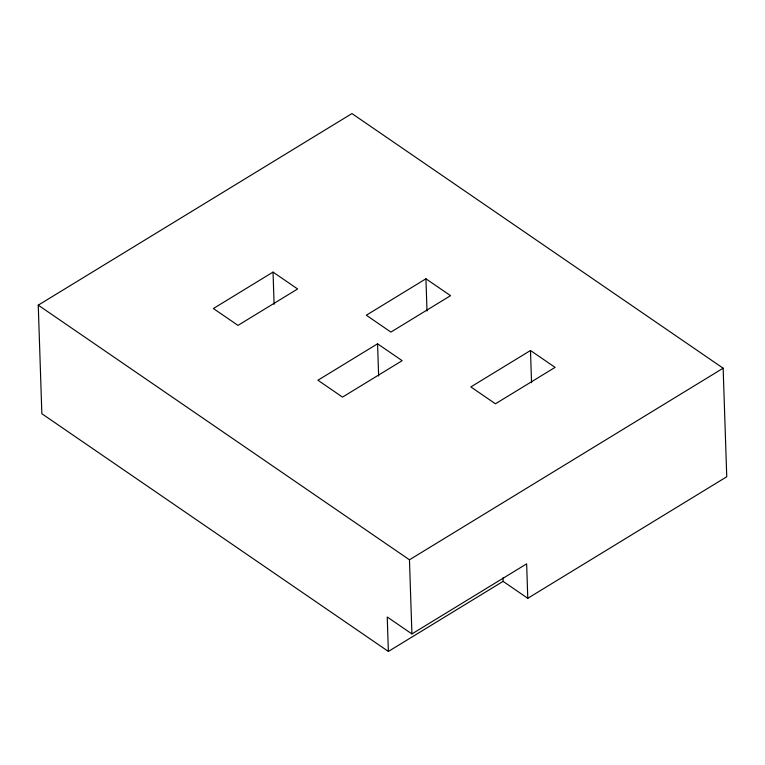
<?xml version="1.0" encoding="UTF-8"?>
<svg xmlns="http://www.w3.org/2000/svg" width="765" height="765" viewBox="0 0 765 765"><rect width="100%" height="100%" fill="white"/><g stroke="black" fill="none" stroke-linecap="round" stroke-linejoin="round"><path stroke-width="1.15" d="M503.102 581.362L388.381 651.436L41.855 413.731L38.25 305.159L351.948 113.564L723.145 368.204L726.75 476.767L527.783 598.297L503.102 581.362L502.988 577.805M273.029 272.091L213.387 308.524L237.982 325.393L297.623 288.969L273.029 272.091L274.099 304.307M425.942 278.795L366.311 315.218L390.905 332.087L450.547 295.663L425.942 278.795L427.013 311.001M377.566 343.801L317.924 380.234L342.519 397.102L402.161 360.678L377.566 343.801L378.637 376.017M530.48 350.504L470.848 386.927L495.443 403.796L555.084 367.372L530.48 350.504L531.551 382.71M527.783 598.297L526.645 563.853L411.914 633.927L409.457 559.798L723.145 368.204M38.25 305.159L409.457 559.798M411.914 633.927L387.233 616.992L388.381 651.436"/></g></svg>
